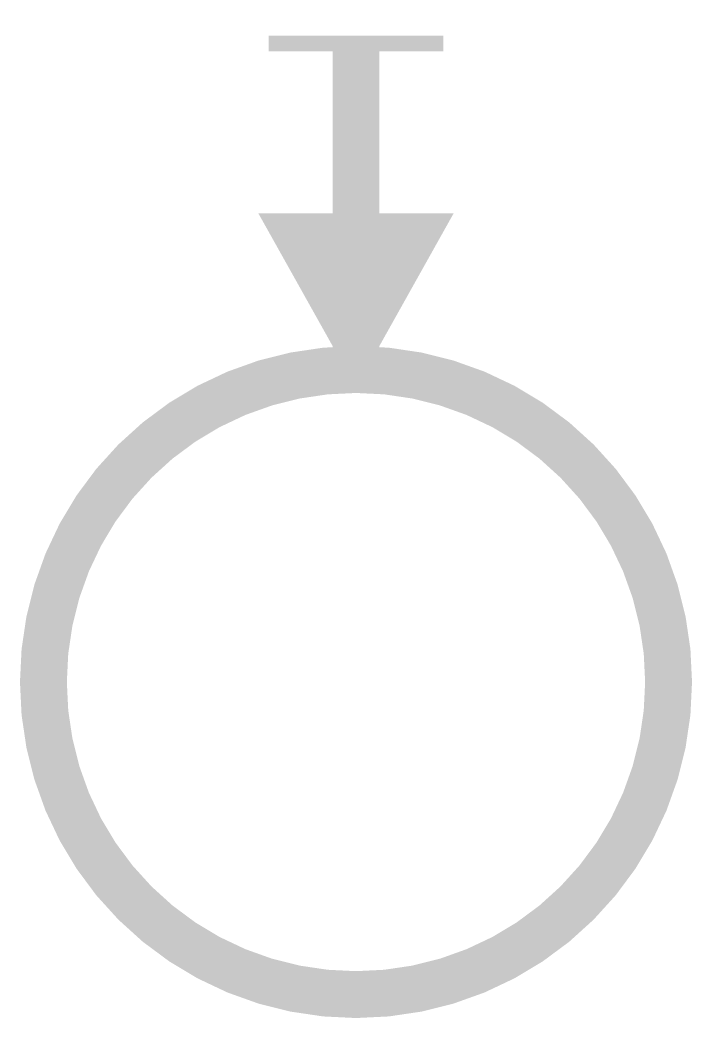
# Model space of a CAD drawing. Extents: x -0.15 to 4.15, y -0.15 to 6.24.
import ezdxf

# ---------------------------------------------------------------- set-up
doc = ezdxf.new("R2010")
doc.units = 0
doc.header["$MEASUREMENT"] = 0
doc.layers.get('0').update_dxf_attribs({"linetype": 'CONTINUOUS'})

msp = doc.modelspace()

# ---------------------------------------------------------------- linework, layer by layer
for points, const_width in [([(2, 6.087), (2, 4)], 0.3), ([(1.4418, 6.087), (2.5582, 6.087)], 0.1)]:
    msp.add_lwpolyline(points, dxfattribs=dict(const_width=const_width))
msp.add_lwpolyline([(2, 3.8831, 0, 1.25, 0), (2, 5, 1.25, 1.25, 0)], format="xyseb")
at = {"const_width": 0.3}
msp.add_lwpolyline([(2, 0, 1), (2, 4, 1), (2, 0, 1)], format="xyb", dxfattribs=at)

doc.saveas('drawing.dxf')
